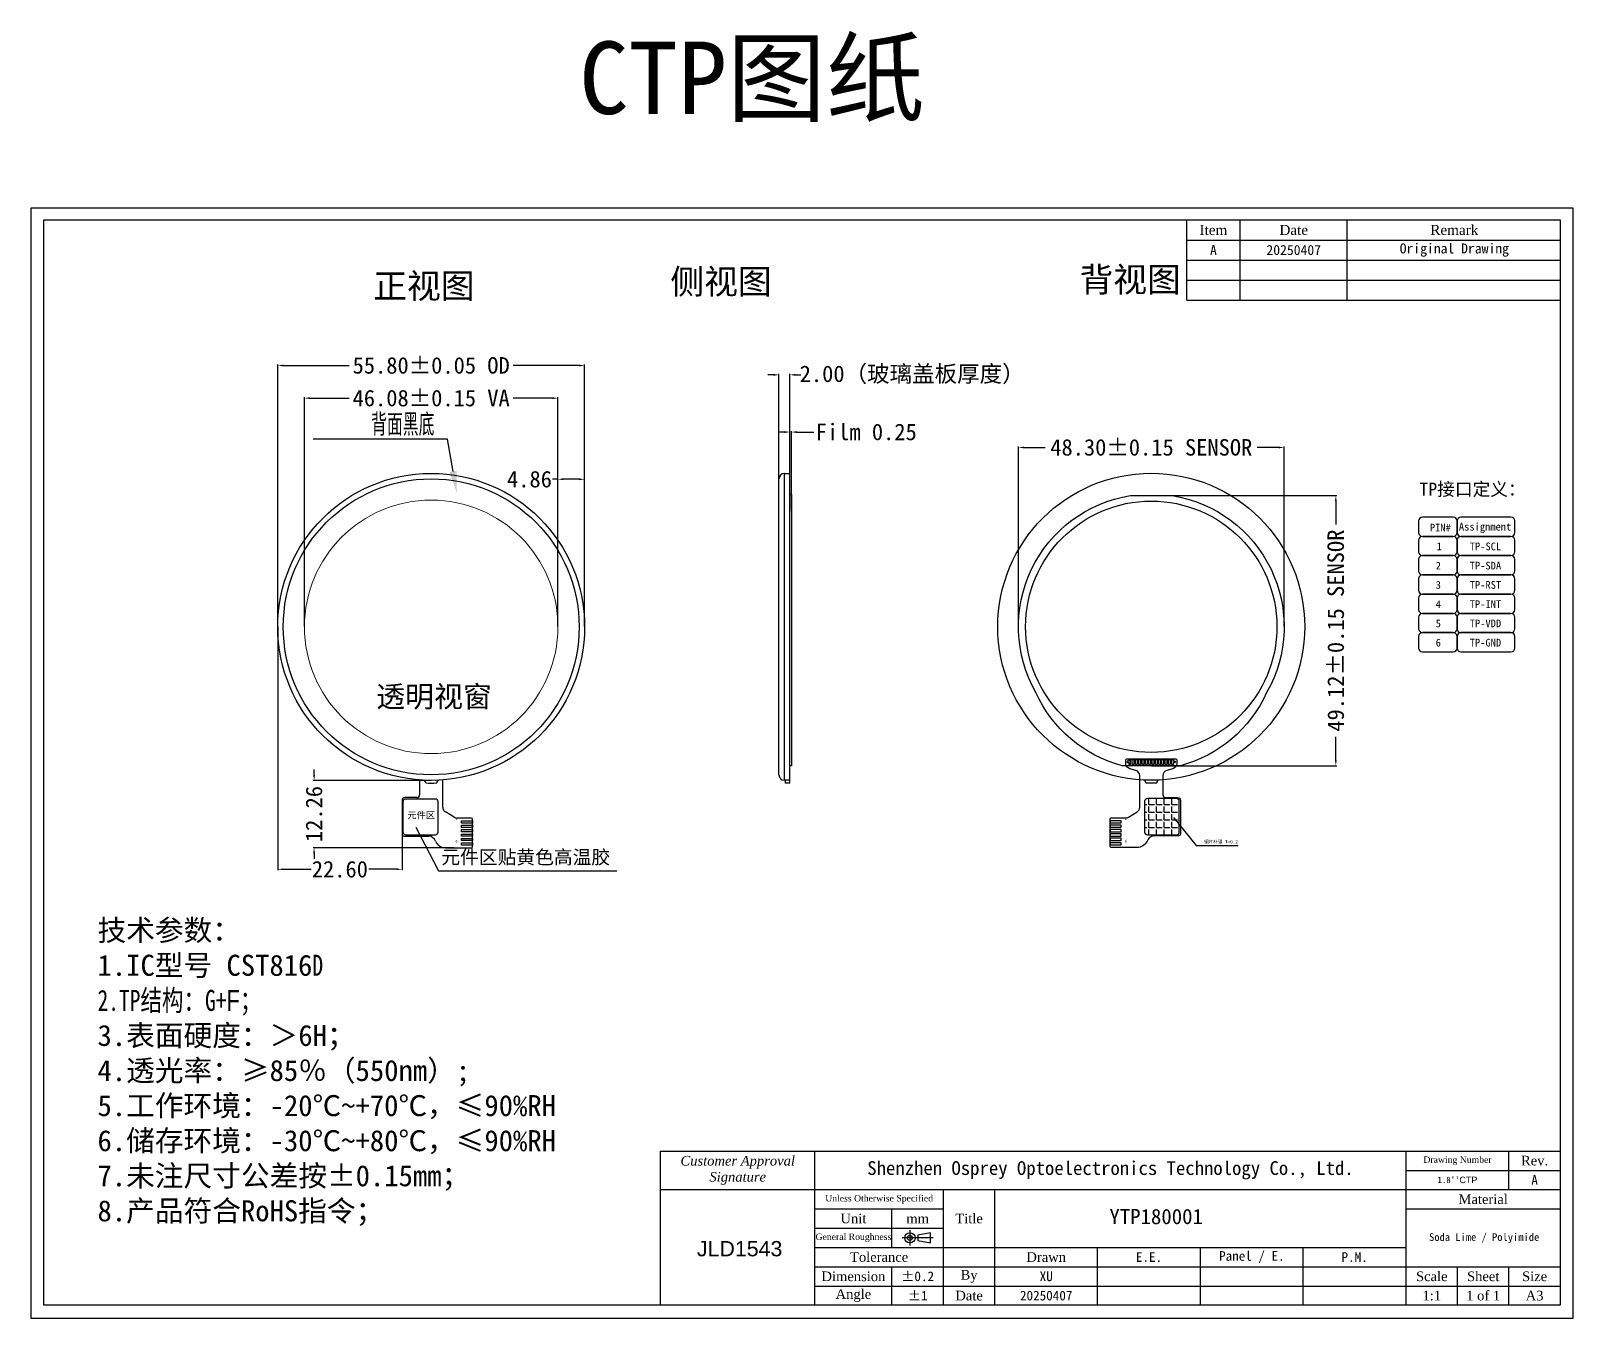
# Model space of a CAD drawing. Header units: millimetres. Extents: x 661 to 1565, y 210 to 444.
# Drawn here: x 660.8 to 941.2, y 210.2 to 444.2 of the extents above; entities that cross this region are included whole.
import ezdxf
from ezdxf import colors
from ezdxf.entities.mleader import LeaderData, LeaderLine
from ezdxf.math import Vec2, Vec3

# ---------------------------------------------------------------- set-up
doc = ezdxf.new("R2010")
doc.units = ezdxf.units.MM
doc.linetypes.add('CENTER', pattern=[50.8, 31.75, -6.35, 6.35, -6.35])
for name, color, linetype in [('b', 7, 'Continuous'), ('dimension', 3, 'Continuous'), ('FPC', 33, 'Continuous'), ('FRAME', 154, 'Continuous')]:
    doc.layers.add(name, color=color, linetype=linetype)
doc.layers.add('CEN', color=1, linetype='CENTER', lineweight=15)
doc.layers.add('合盛泰-CTP-DIM', color=3, linetype='Continuous', lineweight=15)
doc.styles.get("Standard").update_dxf_attribs({"font": 'txt', "bigfont": 'gbcbig.shx'})
doc.styles.add('宋体', font='')
doc.styles.get('宋体').set_extended_font_data('SimSun')
doc.dimstyles.new('ISO-25$7', dxfattribs={"dimscale": 0.5, "dimtxt": 2.5, "dimasz": 2, "dimexe": 0.65, "dimexo": 0, "dimtad": 0, "dimdsep": 46, "dimtxsty": 'Standard', "dimcen": 1.6, "dimclrd": 256, "dimclre": 73, "dimazin": 0, "dimtfac": 1, "dimtofl": 0, "dimtmove": 0, "dimatfit": 0, "dimfxl": 0, "dimtolj": 1, "dimlwd": -1, "dimlwe": 9, "dimarcsym": 0})
doc.dimstyles.new('STANDARD$0', dxfattribs={"dimtxt": 1.6, "dimasz": 1.2, "dimexe": 0.8, "dimexo": 0.5, "dimgap": 0.6, "dimtad": 0, "dimzin": 1, "dimdsep": 46, "dimtxsty": 'Standard', "dimcen": 0, "dimclrd": 3, "dimclre": 3, "dimclrt": 3, "dimadec": 1, "dimazin": 2, "dimtp": 0.2, "dimtm": 0.2, "dimtfac": 0.5, "dimtmove": 0, "dimatfit": 3, "dimfxl": 0, "dimlwd": 13, "dimlwe": 13, "dimarcsym": 0})

# ---------------------------------------------------------------- blocks, each defined once
blk = doc.blocks.new('*D142')
at = {"color": 0, "lineweight": -2, "transparency": 16777216}
for p, q in [((795.81, 381.67), (794.81, 381.67)), ((796.81, 360.05), (796.81, 381.85)), ((798.81, 363.82), (798.81, 381.85)), ((799.81, 381.67), (800.81, 381.67))]:
    blk.add_line(p, q, dxfattribs=at)
at = {"color": 0, "transparency": 16777216}
for points in [[(795.81, 381.84), (795.81, 381.5), (796.81, 381.67)], [(799.81, 381.84), (799.81, 381.5), (798.81, 381.67)]]:
    blk.add_solid(points, dxfattribs=at)
at = {"layer": 'Defpoints', "color": 0, "transparency": 16777216}
for p in [(798.81, 381.67), (798.81, 363.76), (796.81, 359.98)]:
    blk.add_point(p, dxfattribs=at)
at = {"color": 0, "transparency": 16777216, "insert": (821.03, 381.67), "char_height": 3, "attachment_point": 5, "style": '宋体'}
blk.add_mtext('\\A1;2.00（玻璃盖板厚度）', dxfattribs=at)
blk = doc.blocks.new('*D143')
at = {"color": 0, "lineweight": -2, "transparency": 16777216}
for p, q in [((797.81, 371.27), (796.81, 371.27)), ((798.81, 356.92), (798.81, 371.45)), ((799.06, 356.92), (799.06, 371.45)), ((800.06, 371.27), (803.12, 371.27))]:
    blk.add_line(p, q, dxfattribs=at)
at = {"color": 0, "transparency": 16777216}
for points in [[(797.81, 371.44), (797.81, 371.1), (798.81, 371.27)], [(800.06, 371.44), (800.06, 371.1), (799.06, 371.27)]]:
    blk.add_solid(points, dxfattribs=at)
at = {"layer": 'Defpoints', "color": 0, "transparency": 16777216}
for p in [(799.06, 371.27), (798.81, 356.86), (799.06, 356.86)]:
    blk.add_point(p, dxfattribs=at)
at = {"color": 0, "transparency": 16777216, "insert": (812.68, 371.27), "char_height": 3, "attachment_point": 5, "style": '宋体'}
blk.add_mtext('\\A1;Film 0.25', dxfattribs=at)
blk = doc.blocks.new('*D144')
at = {"color": 0, "lineweight": -2, "transparency": 16777216}
for p, q in [((705.68, 335.95), (705.68, 383.55)), ((706.68, 383.37), (718.68, 383.37)), ((760.48, 383.37), (748.49, 383.37)), ((761.48, 335.99), (761.48, 383.55))]:
    blk.add_line(p, q, dxfattribs=at)
at = {"color": 0, "transparency": 16777216}
for points in [[(706.68, 383.53), (706.68, 383.2), (705.68, 383.37)], [(760.48, 383.53), (760.48, 383.2), (761.48, 383.37)]]:
    blk.add_solid(points, dxfattribs=at)
at = {"layer": 'Defpoints', "color": 0, "transparency": 16777216}
for p in [(761.48, 383.37), (705.68, 335.89), (761.48, 335.93)]:
    blk.add_point(p, dxfattribs=at)
at = {"color": 0, "transparency": 16777216, "insert": (733.58, 383.37), "char_height": 3, "attachment_point": 5, "style": '宋体'}
blk.add_mtext('\\A1;55.80%%P0.05 OD', dxfattribs=at)
blk = doc.blocks.new('*D145')
at = {"color": 0, "lineweight": -2, "transparency": 16777216}
for p, q in [((710.54, 335.92), (710.54, 377.61)), ((711.54, 377.43), (718.68, 377.43)), ((755.62, 377.43), (748.49, 377.43)), ((756.62, 335.92), (756.62, 377.61))]:
    blk.add_line(p, q, dxfattribs=at)
at = {"color": 0, "transparency": 16777216}
for points in [[(711.54, 377.6), (711.54, 377.27), (710.54, 377.43)], [(755.62, 377.6), (755.62, 377.27), (756.62, 377.43)]]:
    blk.add_solid(points, dxfattribs=at)
at = {"layer": 'Defpoints', "color": 0, "transparency": 16777216}
for p in [(756.62, 377.43), (710.54, 335.86), (756.62, 335.86)]:
    blk.add_point(p, dxfattribs=at)
at = {"color": 0, "transparency": 16777216, "insert": (733.58, 377.43), "char_height": 3, "attachment_point": 5, "style": '宋体'}
blk.add_mtext('\\A1;46.08%%P0.15 VA', dxfattribs=at)
blk = doc.blocks.new('*D146')
at = {"color": 0, "lineweight": -2, "transparency": 16777216}
for p, q in [((756.62, 362.69), (755.62, 362.69)), ((756.62, 335.92), (756.62, 362.87)), ((760.48, 362.69), (757.62, 362.69)), ((761.48, 335.92), (761.48, 362.87))]:
    blk.add_line(p, q, dxfattribs=at)
at = {"color": 0, "transparency": 16777216}
for points in [[(757.62, 362.86), (757.62, 362.52), (756.62, 362.69)], [(760.48, 362.86), (760.48, 362.52), (761.48, 362.69)]]:
    blk.add_solid(points, dxfattribs=at)
at = {"layer": 'Defpoints', "color": 0, "transparency": 16777216}
for p in [(756.62, 362.69), (756.62, 335.86), (761.48, 335.86)]:
    blk.add_point(p, dxfattribs=at)
at = {"color": 0, "transparency": 16777216, "insert": (751.45, 362.69), "char_height": 3, "attachment_point": 5, "style": '宋体'}
blk.add_mtext('\\A1;4.86', dxfattribs=at)
blk = doc.blocks.new('*D149')
at = {"color": 0, "lineweight": -2, "transparency": 16777216}
for p, q in [((712.29, 308.95), (712.29, 309.95)), ((733.53, 307.95), (712.11, 307.95)), ((737.75, 295.7), (712.11, 295.7)), ((712.29, 294.7), (712.29, 293.7))]:
    blk.add_line(p, q, dxfattribs=at)
at = {"color": 0, "transparency": 16777216}
for points in [[(712.12, 308.95), (712.46, 308.95), (712.29, 307.95)], [(712.12, 294.7), (712.46, 294.7), (712.29, 295.7)]]:
    blk.add_solid(points, dxfattribs=at)
at = {"layer": 'Defpoints', "color": 0, "transparency": 16777216}
for p in [(733.59, 307.95), (712.29, 295.7), (737.81, 295.7)]:
    blk.add_point(p, dxfattribs=at)
at = {"color": 0, "transparency": 16777216, "insert": (712.29, 301.83), "char_height": 3, "attachment_point": 5, "rotation": 90, "style": '宋体'}
blk.add_mtext('\\A1;12.26', dxfattribs=at)
blk = doc.blocks.new('*D150')
at = {"color": 0, "lineweight": -2, "transparency": 16777216}
for p, q in [((705.68, 335.89), (705.68, 291.6)), ((728.28, 301.16), (728.28, 291.6)), ((706.68, 291.78), (711.75, 291.78)), ((727.28, 291.78), (722.22, 291.78))]:
    blk.add_line(p, q, dxfattribs=at)
at = {"color": 0, "transparency": 16777216}
for points in [[(706.68, 291.95), (706.68, 291.62), (705.68, 291.78)], [(727.28, 291.95), (727.28, 291.62), (728.28, 291.78)]]:
    blk.add_solid(points, dxfattribs=at)
at = {"layer": 'Defpoints', "color": 0, "transparency": 16777216}
for p in [(705.68, 335.95), (728.28, 301.22), (728.28, 291.78)]:
    blk.add_point(p, dxfattribs=at)
at = {"color": 0, "transparency": 16777216, "insert": (716.98, 291.78), "char_height": 3, "attachment_point": 5, "style": '宋体'}
blk.add_mtext('\\A1;22.60', dxfattribs=at)
blk = doc.blocks.new('*D147')
at = {"color": 0, "lineweight": -2, "transparency": 16777216}
for p, q in [((840.35, 335.7), (840.35, 368.65)), ((841.35, 368.47), (845.22, 368.47)), ((887.65, 368.47), (883.78, 368.47)), ((888.65, 335.94), (888.65, 368.65))]:
    blk.add_line(p, q, dxfattribs=at)
at = {"color": 0, "transparency": 16777216}
for points in [[(841.35, 368.64), (841.35, 368.3), (840.35, 368.47)], [(887.65, 368.64), (887.65, 368.3), (888.65, 368.47)]]:
    blk.add_solid(points, dxfattribs=at)
at = {"layer": 'Defpoints', "color": 0, "transparency": 16777216}
for p in [(888.65, 368.47), (840.35, 335.64), (888.65, 335.88)]:
    blk.add_point(p, dxfattribs=at)
at = {"color": 0, "transparency": 16777216, "insert": (864.5, 368.47), "char_height": 3, "attachment_point": 5, "style": '宋体'}
blk.add_mtext('\\A1;48.30%%P0.15 SENSOR', dxfattribs=at)
blk = doc.blocks.new('*D148')
at = {"color": 0, "lineweight": -2, "transparency": 16777216}
for p, q in [((864.56, 359.73), (898.23, 359.73)), ((898.05, 358.73), (898.05, 354.45)), ((898.05, 311.62), (898.05, 315.89)), ((864.56, 310.62), (898.23, 310.62))]:
    blk.add_line(p, q, dxfattribs=at)
at = {"color": 0, "transparency": 16777216}
for points in [[(897.89, 358.73), (898.22, 358.73), (898.05, 359.73)], [(897.89, 311.62), (898.22, 311.62), (898.05, 310.62)]]:
    blk.add_solid(points, dxfattribs=at)
at = {"layer": 'Defpoints', "color": 0, "transparency": 16777216}
for p in [(864.5, 359.73), (864.5, 310.62), (898.05, 310.62)]:
    blk.add_point(p, dxfattribs=at)
at = {"color": 0, "transparency": 16777216, "insert": (898.05, 335.17), "char_height": 3, "attachment_point": 5, "rotation": 90, "style": '宋体'}
blk.add_mtext('\\A1;49.12%%P0.15 SENSOR', dxfattribs=at)

msp = doc.modelspace()

# ---------------------------------------------------------------- hatches: boundary and pattern name
at = {"layer": 'b'}
h = msp.add_hatch(dxfattribs=at)
h.set_pattern_fill('ANGLE', color=1, scale=0.2, style=0)
h.set_pattern_definition([(0, (-911.5306, 258.8561), (0, 1.397), [1.016, -0.381]), (90, (-911.5306, 258.8561), (-1.397, 9e-17), [1.016, -0.381])])
h.paths.add_polyline_path([(869.5964, 304.1433, 0.41421356), (869.0964, 304.6433), (863.7964, 304.6433, 0.41421356), (863.2964, 304.1433), (863.2964, 298.5433, 0.41421356), (863.7964, 298.0433), (869.0964, 298.0433, 0.41421356), (869.5964, 298.5433)])

# ---------------------------------------------------------------- linework, layer by layer
at = {"color": 6, "linetype": 'Continuous'}
for p, q in [((796.8113, 308.9575), (796.8113, 362.7575)), ((797.8113, 307.9575), (797.8113, 363.7575)), ((797.8113, 363.7575), (798.8113, 363.7575)), ((798.8113, 307.4575), (798.8113, 363.7575)), ((732.5848, 307.4969), (732.5848, 307.4748)), ((734.5848, 307.4748), (734.5848, 307.4969)), ((798.0113, 307.9575), (797.8113, 307.9575)), ((798.8113, 307.9965), (798.0113, 307.9965)), ((798.0113, 307.4575), (798.0113, 307.9965)), ((798.8113, 307.4575), (798.0113, 307.4575)), ((863.4964, 307.521), (863.4964, 307.4989)), ((865.4964, 307.4989), (865.4964, 307.521))]:
    msp.add_line(p, q, dxfattribs=at)
at = {"color": 2}
for p, q in [((731.4847, 308.0343), (731.4847, 305.3192)), ((735.6847, 303.0601), (735.6847, 308.0342)), ((728.2848, 304.3192), (728.2848, 298.1192)), ((730.9847, 304.8192), (728.7848, 304.8192)), ((737.7379, 301.2449), (736.1634, 302.2067)), ((740.8648, 301.0983), (738.2592, 301.0983)), ((741.0648, 295.8983), (741.0648, 300.8983)), ((728.5848, 297.8192), (733.1848, 297.8192)), ((736.1848, 295.6983), (740.8648, 295.6983))]:
    msp.add_line(p, q, dxfattribs=at)
at = {"color": 7}
for points in [[(913.0969, 355.1063), (913.0969, 353.0063, 0.41421356), (913.7969, 352.3063), (919.3969, 352.3063, 0.41421356), (920.0969, 353.0063), (920.0969, 355.1063, 0.41421356), (919.3969, 355.8063), (913.7969, 355.8063, 0.41421356)], [(920.0969, 355.1063), (920.0969, 353.0063, 0.41421356), (920.7969, 352.3063), (929.8969, 352.3063, 0.41421356), (930.5969, 353.0063), (930.5969, 355.1063, 0.41421356), (929.8969, 355.8063), (920.7969, 355.8063, 0.41421356)], [(913.0969, 351.6063), (913.0969, 349.5063, 0.41421356), (913.7969, 348.8063), (919.3969, 348.8063, 0.41421356), (920.0969, 349.5063), (920.0969, 351.6063, 0.41421356), (919.3969, 352.3063), (913.7969, 352.3063, 0.41421356)], [(920.0969, 351.6063), (920.0969, 349.5063, 0.41421356), (920.7969, 348.8063), (929.8969, 348.8063, 0.41421356), (930.5969, 349.5063), (930.5969, 351.6063, 0.41421356), (929.8969, 352.3063), (920.7969, 352.3063, 0.41421356)], [(920.0969, 351.6063), (920.0969, 349.5063, 0.41421356), (920.7969, 348.8063), (929.8969, 348.8063, 0.41421356), (930.5969, 349.5063), (930.5969, 351.6063, 0.41421356), (929.8969, 352.3063), (920.7969, 352.3063, 0.41421356)], [(913.0969, 348.1063), (913.0969, 346.0063, 0.41421356), (913.7969, 345.3063), (919.3969, 345.3063, 0.41421356), (920.0969, 346.0063), (920.0969, 348.1063, 0.41421356), (919.3969, 348.8063), (913.7969, 348.8063, 0.41421356)], [(920.0969, 348.1063), (920.0969, 346.0063, 0.41421356), (920.7969, 345.3063), (929.8969, 345.3063, 0.41421356), (930.5969, 346.0063), (930.5969, 348.1063, 0.41421356), (929.8969, 348.8063), (920.7969, 348.8063, 0.41421356)], [(920.0969, 348.1063), (920.0969, 346.0063, 0.41421356), (920.7969, 345.3063), (929.8969, 345.3063, 0.41421356), (930.5969, 346.0063), (930.5969, 348.1063, 0.41421356), (929.8969, 348.8063), (920.7969, 348.8063, 0.41421356)], [(913.0969, 344.6063), (913.0969, 342.5063, 0.41421356), (913.7969, 341.8063), (919.3969, 341.8063, 0.41421356), (920.0969, 342.5063), (920.0969, 344.6063, 0.41421356), (919.3969, 345.3063), (913.7969, 345.3063, 0.41421356)], [(920.0969, 344.6063), (920.0969, 342.5063, 0.41421356), (920.7969, 341.8063), (929.8969, 341.8063, 0.41421356), (930.5969, 342.5063), (930.5969, 344.6063, 0.41421356), (929.8969, 345.3063), (920.7969, 345.3063, 0.41421356)], [(913.0969, 341.1063), (913.0969, 339.0063, 0.41421356), (913.7969, 338.3063), (919.3969, 338.3063, 0.41421356), (920.0969, 339.0063), (920.0969, 341.1063, 0.41421356), (919.3969, 341.8063), (913.7969, 341.8063, 0.41421356)], [(920.0969, 341.1063), (920.0969, 339.0063, 0.41421356), (920.7969, 338.3063), (929.8969, 338.3063, 0.41421356), (930.5969, 339.0063), (930.5969, 341.1063, 0.41421356), (929.8969, 341.8063), (920.7969, 341.8063, 0.41421356)], [(920.0969, 341.1063), (920.0969, 339.0063, 0.41421356), (920.7969, 338.3063), (929.8969, 338.3063, 0.41421356), (930.5969, 339.0063), (930.5969, 341.1063, 0.41421356), (929.8969, 341.8063), (920.7969, 341.8063, 0.41421356)], [(913.0969, 337.6063), (913.0969, 335.5063, 0.41421356), (913.7969, 334.8063), (919.3969, 334.8063, 0.41421356), (920.0969, 335.5063), (920.0969, 337.6063, 0.41421356), (919.3969, 338.3063), (913.7969, 338.3063, 0.41421356)], [(920.0969, 337.6063), (920.0969, 335.5063, 0.41421356), (920.7969, 334.8063), (929.8969, 334.8063, 0.41421356), (930.5969, 335.5063), (930.5969, 337.6063, 0.41421356), (929.8969, 338.3063), (920.7969, 338.3063, 0.41421356)], [(913.0969, 334.1063), (913.0969, 332.0063, 0.41421356), (913.7969, 331.3063), (919.3969, 331.3063, 0.41421356), (920.0969, 332.0063), (920.0969, 334.1063, 0.41421356), (919.3969, 334.8063), (913.7969, 334.8063, 0.41421356)], [(920.0969, 334.1063), (920.0969, 332.0063, 0.41421356), (920.7969, 331.3063), (929.8969, 331.3063, 0.41421356), (930.5969, 332.0063), (930.5969, 334.1063, 0.41421356), (929.8969, 334.8063), (920.7969, 334.8063, 0.41421356)], [(920.0969, 334.1063), (920.0969, 332.0063, 0.41421356), (920.7969, 331.3063), (929.8969, 331.3063, 0.41421356), (930.5969, 332.0063), (930.5969, 334.1063, 0.41421356), (929.8969, 334.8063), (920.7969, 334.8063, 0.41421356)]]:
    msp.add_lwpolyline(points, format="xyb", close=True, dxfattribs=at)
at = {"color": 2}
msp.add_lwpolyline([(863.7273, 296.9176, -0.29750213), (861.8964, 295.7224), (857.2164, 295.7224, -0.41421356), (857.0164, 295.9224), (857.0164, 300.9224, -0.41421356), (857.2164, 301.1224), (859.822, 301.1224, 0.13795842), (860.3433, 301.269), (861.9178, 302.2308, 0.26132209), (862.3965, 303.0842), (862.3965, 308.788, 0.33486927), (861.6712, 309.7495), (860.5717, 310.0636, -0.33486927), (859.8464, 311.0252), (859.8464, 311.688, -0.41421356), (860.0464, 311.888), (868.9464, 311.888, -0.41421356), (869.1464, 311.688), (869.1464, 311.0251, -0.33485127), (868.4212, 310.0636), (867.3218, 309.7495, 0.33485127), (866.5965, 308.788), (866.5965, 305.3433, 0.41421356), (867.0965, 304.8433), (869.2964, 304.8433, -0.41421356), (869.7964, 304.3433), (869.7964, 298.1433, -0.41421356), (869.4964, 297.8433), (864.8964, 297.8433, 0.28079069)], format="xyb", close=True, dxfattribs=at)
at = {"color": 2, "linetype": 'Continuous'}
for points in [[(728.9848, 304.6192), (734.2848, 304.6192, -0.41421356), (734.7848, 304.1192), (734.7848, 298.5192, -0.41421356), (734.2848, 298.0192), (728.9848, 298.0192, -0.41421356), (728.4848, 298.5192), (728.4848, 304.1192, -0.41421356)], [(869.0964, 304.6433), (863.7964, 304.6433, 0.41421356), (863.2964, 304.1433), (863.2964, 298.5433, 0.41421356), (863.7964, 298.0433), (869.0964, 298.0433, 0.41421356), (869.5964, 298.5433), (869.5964, 304.1433, 0.41421356)]]:
    msp.add_lwpolyline(points, format="xyb", close=True, dxfattribs=at)
for points in [[(741.0648, 300.1983), (739.0648, 300.1983), (739.0648, 300.5983), (741.0648, 300.5983)], [(857.0164, 300.2224), (859.0164, 300.2224), (859.0164, 300.6224), (857.0164, 300.6224)], [(741.0648, 299.3983), (739.0648, 299.3983), (739.0648, 299.7983), (741.0648, 299.7983)], [(741.0648, 298.5983), (739.0648, 298.5983), (739.0648, 298.9983), (741.0648, 298.9983)], [(741.0648, 297.7983), (739.0648, 297.7983), (739.0648, 298.1983), (741.0648, 298.1983)], [(741.0648, 296.9983), (739.0648, 296.9983), (739.0648, 297.3983), (741.0648, 297.3983)], [(857.0164, 299.4224), (859.0164, 299.4224), (859.0164, 299.8224), (857.0164, 299.8224)], [(857.0164, 298.6224), (859.0164, 298.6224), (859.0164, 299.0224), (857.0164, 299.0224)], [(857.0164, 297.8224), (859.0164, 297.8224), (859.0164, 298.2224), (857.0164, 298.2224)], [(857.0164, 297.0224), (859.0164, 297.0224), (859.0164, 297.4224), (857.0164, 297.4224)], [(741.0648, 296.1983), (739.0648, 296.1983), (739.0648, 296.5983), (741.0648, 296.5983)], [(857.0164, 296.2224), (859.0164, 296.2224), (859.0164, 296.6224), (857.0164, 296.6224)]]:
    msp.add_lwpolyline(points, close=True, dxfattribs=at)
at = {"color": 6, "linetype": 'Continuous'}
for centre, radius in [((733.5848, 335.8572), 27.9), ((864.4964, 335.8813), 27.9), ((864.4964, 335.8813), 22.84)]:
    msp.add_circle(centre, radius, dxfattribs=at)
at = {"color": 7, "linetype": 'Continuous'}
msp.add_circle((733.5848, 335.8572), 26.9, dxfattribs=at)
at = {"color": 6, "linetype": 'Continuous'}
for centre, radius, start, end in [((797.8113, 362.7575), 1, 90, 180), ((797.8113, 308.9575), 1, 180, 270), ((732.0848, 307.4969), 0.5, 0, 86.972406), ((733.5848, 335.8572), 28.4, 267.982126, 272.017874), ((735.0848, 307.4969), 0.5, 93.027594, 180), ((862.9964, 307.521), 0.5, 0, 86.972406), ((864.4964, 335.8813), 28.4, 267.982126, 272.017874), ((865.9964, 307.521), 0.5, 93.027594, 180)]:
    msp.add_arc(centre, radius, start, end, dxfattribs=at)
at = {"color": 2}
for centre, radius, start, end in [((728.7848, 304.3192), 0.5, 90, 180), ((730.9847, 305.3192), 0.5, 270, 0), ((736.6847, 303.0601), 1, 180, 238.580589), ((738.2592, 302.0983), 1, 238.580589, 270), ((740.8648, 300.8983), 0.2, 0, 90), ((728.5848, 298.1192), 0.3, 180, 270), ((733.0102, 296.3975), 1.4323, 20.259152, 82.996143), ((736.1848, 297.6983), 2, 203.728586, 270), ((740.8648, 295.8983), 0.2, 270, 0)]:
    msp.add_arc(centre, radius, start, end, dxfattribs=at)
at = {"color": 6, "lineweight": 9}
for points in [[(797.8113, 307.9575), (797.8113, 307.9575), (797.8113, 363.7575), (797.8113, 363.7575)], [(797.8113, 363.7575), (797.8113, 363.7575), (798.8113, 363.7575), (798.8113, 363.7575)], [(798.8113, 307.9575), (798.8113, 307.9575), (798.8113, 363.7575), (798.8113, 363.7575)]]:
    msp.add_open_spline(points, degree=3, dxfattribs=at)
at = {"layer": 'b', "color": 40}
msp.add_lwpolyline([(798.8113, 360.0054), (799.0613, 360.0054), (799.0613, 310.5898), (798.8113, 310.5898)], close=True, dxfattribs=at)
msp.add_lwpolyline([(860.7017, 359.7313), (868.2911, 359.7313, -0.52435512), (885.4692, 323.9078, -0.22522674), (869.7995, 310.6157), (859.1933, 310.6157, -0.22522674), (843.5236, 323.9078, -0.52435512)], format="xyb", close=True, dxfattribs=at)
at = {"layer": 'CEN', "color": 6, "linetype": 'ByBlock'}
msp.add_circle((733.5848, 335.8572), 23.04, dxfattribs=at)
at = {"layer": 'FPC', "color": 3, "linetype": 'Continuous'}
for points in [[(860.7464, 311.7657), (860.4464, 311.7657), (860.4464, 311.434), (860.1464, 311.434), (860.1464, 311.184), (860.4464, 311.184), (860.4464, 310.8657), (860.7464, 310.8657)], [(861.3464, 310.8657), (861.0464, 310.8657), (861.0464, 311.7657), (861.3464, 311.7657)], [(861.9464, 310.8657), (861.6464, 310.8657), (861.6464, 311.7657), (861.9464, 311.7657)], [(862.5464, 310.8657), (862.2464, 310.8657), (862.2464, 311.7657), (862.5464, 311.7657)], [(863.1464, 310.8657), (862.8464, 310.8657), (862.8464, 311.7657), (863.1464, 311.7657)], [(863.7464, 310.8657), (863.4464, 310.8657), (863.4464, 311.7657), (863.7464, 311.7657)], [(864.3464, 310.8657), (864.0464, 310.8657), (864.0464, 311.7657), (864.3464, 311.7657)], [(864.9464, 310.8657), (864.6464, 310.8657), (864.6464, 311.7657), (864.9464, 311.7657)], [(865.5464, 310.8657), (865.2464, 310.8657), (865.2464, 311.7657), (865.5464, 311.7657)], [(866.1464, 310.8657), (865.8464, 310.8657), (865.8464, 311.7657), (866.1464, 311.7657)], [(866.7464, 310.8657), (866.4464, 310.8657), (866.4464, 311.7657), (866.7464, 311.7657)], [(867.3464, 310.8657), (867.0464, 310.8657), (867.0464, 311.7657), (867.3464, 311.7657)], [(867.9464, 310.8657), (867.6464, 310.8657), (867.6464, 311.7657), (867.9464, 311.7657)], [(868.2464, 311.7657), (868.5464, 311.7657), (868.5464, 311.434), (868.8464, 311.434), (868.8464, 311.184), (868.5464, 311.184), (868.5464, 310.8657), (868.2464, 310.8657)]]:
    msp.add_lwpolyline(points, close=True, dxfattribs=at)
at = {"layer": 'FRAME', "color": 7}
for p, q in [((870.9342, 395.2314), (870.9342, 409.8296)), ((880.6663, 395.2314), (880.6663, 409.8296)), ((900.1305, 395.2314), (900.1305, 409.8296)), ((870.9342, 406.18), (938.8628, 406.18)), ((870.9342, 402.5305), (938.8628, 402.5305)), ((870.9342, 402.5305), (938.8628, 402.5305)), ((870.9342, 398.881), (938.8628, 398.881)), ((870.9342, 398.881), (938.8628, 398.881)), ((870.9342, 398.881), (938.8628, 398.881)), ((870.9342, 395.2314), (938.8628, 395.2314)), ((870.9342, 395.2314), (938.8628, 395.2314)), ((775.2955, 212.5221), (775.2955, 240.5622)), ((775.2955, 240.5622), (938.8628, 240.5622)), ((803.3356, 212.5221), (803.3356, 240.5622)), ((910.8227, 212.5221), (910.8227, 240.5622)), ((929.5161, 233.5522), (929.5161, 240.5622)), ((910.8227, 237.0572), (938.8628, 237.0572)), ((775.2955, 233.5522), (938.8628, 233.5522)), ((826.7024, 212.5221), (826.7024, 233.5522)), ((836.0491, 212.5221), (836.0491, 233.5522)), ((803.3356, 230.0471), (826.7024, 230.0471)), ((817.3557, 223.0371), (817.3557, 230.0471)), ((910.8227, 230.0471), (938.8628, 230.0471)), ((803.3356, 226.5421), (826.7024, 226.5421)), ((803.3356, 223.0371), (910.8227, 223.0371)), ((854.7425, 212.5221), (854.7425, 223.0371)), ((873.4359, 212.5221), (873.4359, 223.0371)), ((892.1293, 212.5221), (892.1293, 223.0371)), ((803.3356, 219.5321), (938.8628, 219.5321)), ((817.3557, 212.5221), (817.3557, 219.5321)), ((920.1694, 212.5221), (920.1694, 219.5321)), ((929.5161, 212.5221), (929.5161, 219.5321)), ((803.3356, 216.0271), (938.8628, 216.0271))]:
    msp.add_line(p, q, dxfattribs=at)
at = {"layer": 'FRAME', "color": 7, "linetype": 'CENTER'}
for p, q in [((824.833, 224.7896), (819.225, 224.7896)), ((820.627, 226.1916), (820.627, 223.3876))]:
    msp.add_line(p, q, dxfattribs=at)
at = {"layer": 'FRAME', "color": 7}
for points in [[(941.1995, 411.9896), (660.7983, 411.9896), (660.7983, 210.1854), (941.1995, 210.1854)], [(938.8628, 212.5221), (663.135, 212.5221), (663.135, 409.8296), (938.8628, 409.8296)], [(824.3657, 223.8549), (824.3657, 225.7243), (822.029, 225.257), (822.029, 224.3223)]]:
    msp.add_lwpolyline(points, close=True, dxfattribs=at)
for radius in [0.9347, 0.4673]:
    msp.add_circle((820.627, 224.7896), radius, dxfattribs=at)

# ---------------------------------------------------------------- texts
at = {"style": '宋体'}
msp.add_text('CTP图纸', height=13.17152, dxfattribs=at).set_placement((760.4996, 429.0995))
at = {"color": 7, "attachment_point": 1, "style": '宋体'}
for s, insert, char_height, width in [('TP接口定义：', (913.2613, 362.0727), 2.36137, 23.85594), ('{\\fSimHei|b0|i0|c134|p49;PIN#}', (915.1472, 354.596), 1.4, 21.161875), ('{\\fSimHei|b0|i0|c134|p49;Assignment}', (920.4263, 354.7717), 1.4, 21.161875), ('{\\fSimHei|b0|i0|c134|p49;1}', (916.3791, 351.1859), 1.4, 21.161875), ('{\\fSimHei|b0|i0|c134|p49;TP-SCL}', (922.3945, 351.1859), 1.4, 21.161875), ('{\\fSimHei|b0|i0|c134|p49;TP-SDA}', (922.3945, 347.6859), 1.4, 21.161875), ('{\\fSimHei|b0|i0|c134|p49;2}', (916.2114, 347.6859), 1.4, 21.161875), ('{\\fSimHei|b0|i0|c134|p49;3}', (916.2114, 344.1859), 1.4, 21.161875), ('{\\fSimHei|b0|i0|c134|p49;TP-RST}', (922.3945, 344.1859), 1.4, 21.161875), ('{\\fSimHei|b0|i0|c134|p49;4}', (916.2114, 340.6859), 1.4, 21.161875), ('{\\fSimHei|b0|i0|c134|p49;TP-INT}', (922.3945, 340.6859), 1.4, 21.161875), ('{\\fSimHei|b0|i0|c134|p49;5}', (916.2114, 337.1859), 1.4, 21.161875), ('{\\fSimHei|b0|i0|c134|p49;TP-VDD}', (922.3945, 337.1859), 1.4, 21.161875), ('{\\fSimHei|b0|i0|c134|p49;TP-GND}', (922.3945, 333.6859), 1.4, 21.161875), ('{\\fSimHei|b0|i0|c134|p49;6}', (916.2114, 333.6859), 1.4, 21.161875), ('透明视窗', (723.5781, 325.1184), 3.85584, 27.721671), ('{\\fSimSun|b0|i0|c134|p54;技术参数}：\\P1.IC型号 {\\fSimHei|b0|i0|c134|p2;\\C0;CST816\\fSimSun|b0|i0|c134|p2;\\W0.75;\\C256;D\\C1;\\P\\C256;2.TP结构：G+\\fArial|b0|i0|c0|p32;F\\fSimSun|b0|i0|c134|p2;；\\P}3.表面硬度：＞6H；\\P4.透光率：≥85％（550nm）;\\P5.工作环境：-20℃~+70℃，≤90%RH\\P6.储存环境：-30℃~+80℃，≤90%RH\\P7.未注尺寸公差按±0.15mm；\\P8.产品符合RoHS指令；', (672.9191, 282.6237), 3.825227, 195.11205)]:
    msp.add_mtext(s, dxfattribs=dict(at, insert=insert, char_height=char_height, width=width))
at = {"attachment_point": 1}
for s, insert, char_height, width in [('{\\fSimSun|b0|i0|c134|p2;元件区}', (729.2504, 302.2067), 1.2, 8.248113), ('{\\fSimSun|b0|i0|c134|p2;元件区贴黄色高温胶}', (735.4261, 295.2484), 2.5, 42.135375), ('{\\fSimSun|b0|i0|c134|p2;钢片补强 T=0.2}', (874.0723, 297.0946), 0.6, 8.248113)]:
    msp.add_mtext(s, dxfattribs=dict(at, insert=insert, char_height=char_height, width=width))
at = {"color": 7, "char_height": 0.5, "width": 0.693696, "style": '宋体'}
for s, insert, attachment_point, rotation in [('1', (738.0437, 300.7488), 7, 359.999792), ('1', (860.0376, 300.7729), 9, 0.000208), ('6', (737.9867, 296.634), 7, 359.999792), ('6', (860.0945, 296.6581), 9, 0.000208)]:
    msp.add_mtext(s, dxfattribs=dict(at, insert=insert, attachment_point=attachment_point, rotation=rotation))
at = {"layer": 'dimension', "color": 7, "attachment_point": 1, "style": '宋体'}
for s, insert, char_height, width in [('YTP180001', (856.8849, 230.0512), 2.77732, 307.409843), ('{\\fArial|b0|i0|c0|p32;JLD1\\fArial|b0|i0|c161|p32;543}', (781.8963, 224.2056), 2.777321, 17.61151)]:
    msp.add_mtext(s, dxfattribs=dict(at, insert=insert, char_height=char_height, width=width))
at = {"layer": 'FRAME', "color": 7, "attachment_point": 5, "style": '宋体'}
for s, insert, char_height in [('{\\fTimes New Roman|b0|i0|c0|p18;Item}', (875.8003, 408.0048), 1.824768), ('{\\fTimes New Roman|b0|i0|c0|p18;Date}', (890.3984, 408.0048), 1.824768), ('{\\fTimes New Roman|b0|i0|c0|p18;Remark}', (919.5947, 408.0048), 1.824768), ('A', (875.8003, 404.3553), 1.8248), ('20250407', (890.3984, 404.3553), 1.82477), ('Original Drawing', (919.5947, 404.3553), 1.824768), ('{\\fTimes New Roman|b0|i1|c0|p18;Customer Approval\\PSignature}', (789.3155, 237.0572), 1.752507), ('\\pxqj;{\\H0.83333x;Shenzhen Osprey Optoelectronics Technology Co., Ltd.}', (857.0792, 237.0572), 3), ('{\\fTimes New Roman|b0|i0|c0|p18;Drawing Number}', (920.1694, 238.8097), 1.168338), ('{\\fTimes New Roman|b0|i0|c0|p18;Rev.}', (934.1895, 238.8097), 1.752507), ("1.8''{\\fArial|b0|i0|c186|p32;CTP}", (920.1694, 235.3047), 1.168338), ('{\\fTimes New Roman|b0|i0|c0|p18;Material}', (924.8428, 231.7996), 1.752507), ('{\\fTimes New Roman|b0|i0|c0|p18;Unless Otherwise Specified}', (815.019, 231.7996), 1.168338), ('{\\fTimes New Roman|b0|i0|c0|p18;Unit}', (810.3456, 228.2946), 1.752507), ('{\\fTimes New Roman|b0|i0|c0|p18;mm}', (822.029, 228.2946), 1.752507), ('{\\fTimes New Roman|b0|i0|c0|p18;Title}', (831.3757, 228.2946), 1.752507), ('{\\fTimes New Roman|b0|i0|c0|p18;General Roughness}', (810.3456, 224.7896), 1.168338), ('Soda Lime / Polyimide', (925.0214, 224.7157), 1.402006), ('{\\fTimes New Roman|b0|i0|c0|p18;Tolerance}', (815.019, 221.2846), 1.752507), ('{\\fTimes New Roman|b0|i0|c0|p18;Drawn}', (845.3958, 221.2846), 1.752507), ('E.E.', (864.0892, 221.2846), 1.75251), ('Panel / E.', (882.7826, 221.2846), 1.75251), ('P.M.', (901.476, 221.2846), 1.75251), ('%%P0.2', (822.029, 217.7796), 1.75251), ('{\\fTimes New Roman|b0|i0|c0|p18;By}', (831.3757, 217.7796), 1.752507), ('{\\fTimes New Roman|b0|i0|c0|p18;Scale}', (915.4961, 217.7796), 1.752507), ('{\\fTimes New Roman|b0|i0|c0|p18;Sheet}', (924.8428, 217.7796), 1.752507), ('{\\fTimes New Roman|b0|i0|c0|p18;Dimension}', (810.3456, 217.7796), 1.752507), ('XU', (845.3958, 217.7796), 1.75251), ('{\\fTimes New Roman|b0|i0|c0|p18;Size}', (934.1895, 217.7796), 1.752507), ('{\\fTimes New Roman|b0|i0|c0|p18;Angle}', (810.3456, 214.2746), 1.752507), ('%%p1', (822.029, 214.2746), 1.75251), ('{\\fTimes New Roman|b0|i0|c0|p18;Date}', (831.3757, 214.2746), 1.752507), ('20250407', (845.3958, 214.2746), 1.75251), ('{\\fTimes New Roman|b0|i0|c0|p18;1:1}', (915.4961, 214.2746), 1.752507), ('{\\fTimes New Roman|b0|i0|c0|p18;1 of 1}', (924.8428, 214.2746), 1.752507), ('{\\fTimes New Roman|b0|i0|c0|p18;A3}', (934.1895, 214.2746), 1.752507)]:
    msp.add_mtext(s, dxfattribs=dict(at, insert=insert, char_height=char_height))
at = {"layer": 'FRAME', "color": 1, "insert": (934.1895, 235.3047), "char_height": 1.7525, "attachment_point": 5, "style": '宋体'}
msp.add_mtext('A', dxfattribs=at)
at = {"layer": '合盛泰-CTP-DIM', "color": 7, "char_height": 4.5, "width": 28.516675, "attachment_point": 5, "style": '宋体'}
for s, insert in [('{\\fMicrosoft YaHei|b1|i0|c134|p34;侧视图}', (786.2718, 398.3738)), ('{\\fMicrosoft YaHei|b1|i0|c134|p34;背视图}', (860.6644, 398.7521)), ('{\\fMicrosoft YaHei|b1|i0|c134|p34;正视图}', (732.2575, 397.583))]:
    msp.add_mtext(s, dxfattribs=dict(at, insert=insert))

# ---------------------------------------------------------------- dimensions: what is measured, and where the dimension line sits
at = {"color": 7}
for base, p1, p2, text, picture, middle in [((761.4847, 383.366), (705.6848, 335.8858), (761.4847, 335.925), '<>%%P0.05 OD', '*D144', (733.5848, 383.366)), ((798.8113, 381.6689), (796.8113, 359.9848), (798.8113, 363.7575), '<>（玻璃盖板厚度）', '*D142', (821.0298, 381.6689)), ((799.0613, 371.2713), (798.8113, 356.8594), (799.0613, 356.8594), 'Film <>', '*D143', (812.6809, 371.2713))]:
    dim = msp.add_linear_dim(base=base, p1=p1, p2=p2, text=text, dimstyle='STANDARD$0', override={"dimscale": 1, "dimtxt": 3, "dimasz": 1, "dimexe": 0.18, "dimexo": 0.0625, "dimgap": 0.09, "dimtad": 0, "dimzin": 0, "dimtxsty": '宋体', "dimclrd": 0, "dimclre": 0, "dimclrt": 0, "dimadec": 0, "dimazin": 0, "dimtp": 0, "dimtm": 0, "dimtfac": 1, "dimtofl": 0, "dimtolj": 1, "dimtzin": 0, "dimlwd": 65534, "dimlwe": 65534}, dxfattribs=at)
    dim.commit()
    dim.dimension.update_dxf_attribs({"geometry": picture, "text_midpoint": middle, "dimtype": 160})
at = {"color": 1}
dim = msp.add_linear_dim(base=(756.6248, 377.4326), p1=(710.5448, 335.8572), p2=(756.6248, 335.8572), text='<>%%P0.15 VA', dimstyle='STANDARD$0', override={"dimscale": 1, "dimtxt": 3, "dimasz": 1, "dimexe": 0.18, "dimexo": 0.0625, "dimgap": 0.09, "dimtad": 0, "dimzin": 0, "dimtxsty": '宋体', "dimclrd": 0, "dimclre": 0, "dimclrt": 0, "dimadec": 0, "dimazin": 0, "dimtp": 0, "dimtm": 0, "dimtfac": 1, "dimtofl": 0, "dimtolj": 1, "dimtzin": 0, "dimlwd": 65534, "dimlwe": 65534}, dxfattribs=at)
dim.commit()
dim.dimension.update_dxf_attribs({"geometry": '*D145', "text_midpoint": (733.5848, 377.4326), "dimtype": 160})
at = {"color": 7}
dim = msp.add_linear_dim(base=(888.6464, 368.4714), p1=(840.3476, 335.6418), p2=(888.6464, 335.8813), text='<>%%P0.15 SENSOR', dimstyle='STANDARD$0', override={"dimscale": 1, "dimtxt": 3, "dimasz": 1, "dimexe": 0.18, "dimexo": 0.0625, "dimgap": 0.09, "dimtad": 0, "dimzin": 0, "dimtxsty": '宋体', "dimclrd": 0, "dimclre": 0, "dimclrt": 0, "dimadec": 0, "dimazin": 0, "dimtp": 0, "dimtm": 0, "dimtfac": 1, "dimtofl": 0, "dimtolj": 1, "dimtzin": 0, "dimlwd": 65534, "dimlwe": 65534}, dxfattribs=at)
dim.commit()
dim.dimension.update_dxf_attribs({"geometry": '*D147', "text_midpoint": (864.497, 368.4714)})
for base, p1, p2, override, picture, middle in [((756.6248, 362.6903), (761.4848, 335.8572), (756.6248, 335.8572), {"dimscale": 1, "dimtxt": 3, "dimasz": 1, "dimexe": 0.18, "dimexo": 0.0625, "dimgap": 0.09, "dimtad": 0, "dimzin": 0, "dimtxsty": '宋体', "dimclrd": 0, "dimclre": 0, "dimclrt": 0, "dimadec": 0, "dimazin": 0, "dimtp": 0, "dimtm": 0, "dimtfac": 1, "dimtofl": 0, "dimtolj": 1, "dimtzin": 0, "dimlwd": 65534, "dimlwe": 65534}, '*D146', (751.4515, 362.6903)), ((728.2848, 291.7822), (705.6848, 335.9483), (728.2848, 301.2192), {"dimtxt": 3, "dimasz": 1, "dimexe": 0.18, "dimexo": 0.0625, "dimgap": 0.09, "dimzin": 0, "dimtxsty": '宋体', "dimclrd": 0, "dimclre": 0, "dimclrt": 0, "dimadec": 0, "dimazin": 0, "dimtp": 0, "dimtm": 0, "dimtfac": 1, "dimtofl": 0, "dimtolj": 1, "dimtzin": 0, "dimlwd": 65534, "dimlwe": 65534}, '*D150', (716.9848, 291.7822))]:
    dim = msp.add_linear_dim(base=base, p1=p1, p2=p2, dimstyle='STANDARD$0', override=override, dxfattribs=at)
    dim.commit()
    dim.dimension.update_dxf_attribs({"geometry": picture, "text_midpoint": middle})
dim = msp.add_linear_dim(base=(898.0525, 310.6157), p1=(864.4964, 359.7313), p2=(864.4964, 310.6157), angle=90, text='<>%%P0.15 SENSOR', dimstyle='STANDARD$0', override={"dimscale": 1, "dimtxt": 3, "dimasz": 1, "dimexe": 0.18, "dimexo": 0.0625, "dimgap": 0.09, "dimtad": 0, "dimzin": 0, "dimtxsty": '宋体', "dimclrd": 0, "dimclre": 0, "dimclrt": 0, "dimadec": 0, "dimazin": 0, "dimtp": 0, "dimtm": 0, "dimtfac": 1, "dimtofl": 0, "dimtolj": 1, "dimtzin": 0, "dimlwd": 65534, "dimlwe": 65534}, dxfattribs=at)
dim.commit()
dim.dimension.update_dxf_attribs({"geometry": '*D148', "text_midpoint": (898.0525, 335.1735)})
dim = msp.add_linear_dim(base=(712.2884, 295.6983), p1=(733.5916, 307.9549), p2=(737.8112, 295.6983), angle=90, dimstyle='STANDARD$0', override={"dimtxt": 3, "dimasz": 1, "dimexe": 0.18, "dimexo": 0.0625, "dimgap": 0.09, "dimzin": 0, "dimtxsty": '宋体', "dimclrd": 0, "dimclre": 0, "dimclrt": 0, "dimadec": 0, "dimazin": 0, "dimtp": 0, "dimtm": 0, "dimtfac": 1, "dimtofl": 0, "dimtolj": 1, "dimtzin": 0, "dimlwd": 65534, "dimlwe": 65534}, dxfattribs=at)
dim.commit()
dim.dimension.update_dxf_attribs({"geometry": '*D149', "text_midpoint": (712.2884, 301.8266)})

# ---------------------------------------------------------------- leaders
ml = msp.add_multileader_mtext('Standard', dxfattribs=at)
ml.set_content('背面黑底', color=7)
ml.set_leader_properties()
ml.build(insert=Vec2(0, 0))
ml.multileader.update_dxf_attribs({"text_right_attachment_type": 6, "dogleg_length": 0.36})
ctx = ml.context
ctx.base_point, ctx.plane_origin = Vec3(721.0599, 372.6056), Vec3(738.2507, 360.1761)
ctx.right_attachment, ctx.text_align_type = 6, 2
notes = []
notes.append((ctx, [(0, (1, 1, 0), (736.5376, 369.96), (-1, 0), 0.36, [(0, [(738.2507, 360.1761)], 0, [])])]))
ctx.mtext.insert, ctx.mtext.alignment, ctx.mtext.flow_direction = Vec3(734.1776, 374.6), 3, 5
at = {"layer": 'b', "color": 1}
for points in [[(868.5429, 301.212), (872.6371, 296.1047), (880.3109, 296.1047)], [(730.8045, 299.4697), (734.8987, 291.5323), (767.3471, 291.5323)]]:
    msp.add_leader(points, dimstyle='ISO-25$7', override={"dimtxt": 1.5, "dimasz": 1, "dimgap": 0.625, "dimtad": 0, "dimtxsty": '宋体', "dimclre": 256, "dimclrt": 256, "dimarcsym": 1}, dxfattribs=at)
for ctx, leaders in notes:
    for number, flags, end, landing, length, lines in leaders:
        leader = LeaderData()
        leader.index, (leader.has_last_leader_line, leader.has_dogleg_vector, leader.attachment_direction) = number, flags
        leader.last_leader_point, leader.dogleg_vector, leader.dogleg_length = Vec3(end), Vec3(landing), length
        for number, points, colour, breaks in lines:
            line = LeaderLine()
            line.index, line.vertices, line.color, line.breaks = number, Vec3.list(points), colors.encode_raw_color(colour), breaks
            leader.lines.append(line)
        ctx.leaders.append(leader)

doc.saveas('drawing.dxf')
